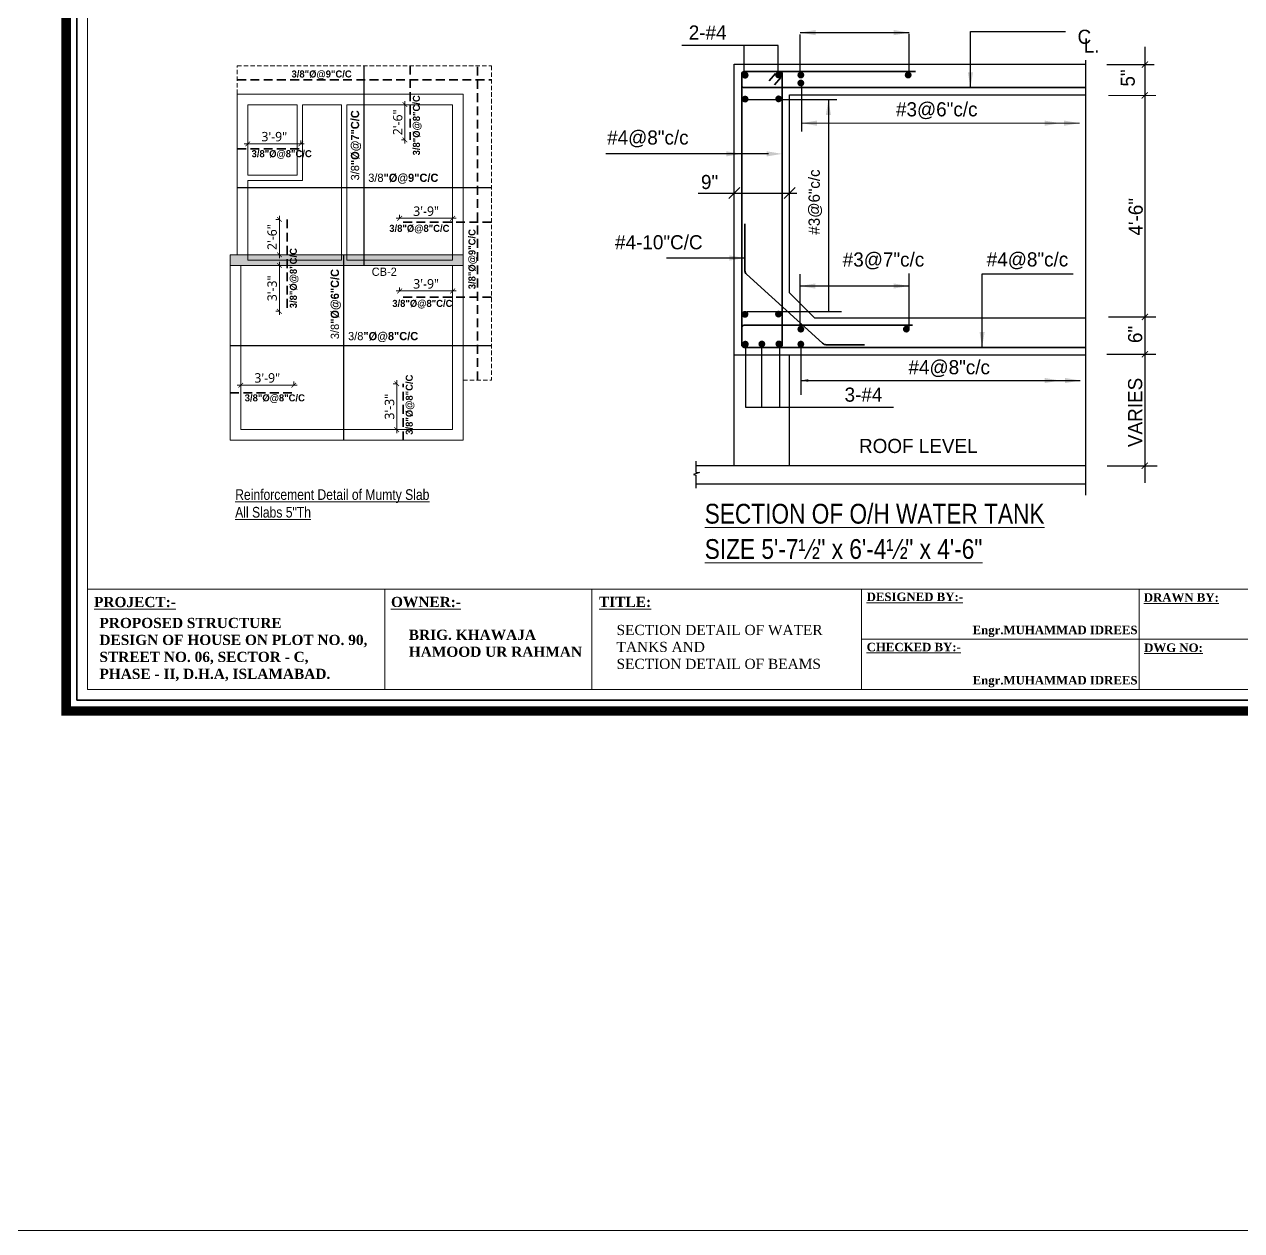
# Model space of a CAD drawing. Header units: inches. Extents: x 77090 to 90659, y -228139 to -226123.
# Drawn here: x 88720 to 89754, y -228139 to -227114 of the extents above; entities that cross this region are included whole.
import ezdxf
from ezdxf.enums import TextEntityAlignment as Align

# ---------------------------------------------------------------- set-up
doc = ezdxf.new("R2010")
doc.units = ezdxf.units.IN
doc.header["$LTSCALE"] = 15
doc.header["$MEASUREMENT"] = 0
doc.header["$PDMODE"] = 66
for name, pattern in [('ACAD_ISO02W100', [15, 12, -3]), ('CENTER', [2, 1.25, -0.25, 0.25, -0.25]), ('DASHED2', [0.375, 0.25, -0.125]), ('HIDDEN', [0.375, 0.25, -0.125])]:
    doc.linetypes.add(name, pattern=pattern)
doc.layers.get('0').update_dxf_attribs({"lineweight": 25})
doc.layers.get('Defpoints').update_dxf_attribs({"lineweight": 25})
for name, color, linetype, lineweight in [('2', 2, 'Continuous', 25), ('DI', 2, 'Continuous', 25), ('doted1', 30, 'ACAD_ISO02W100', 13), ('GRTD', 1, 'CENTER', 25), ('HACH', 8, 'Continuous', 13), ('HB', 3, 'HIDDEN', 25), ('level', 7, 'Continuous', 13), ('PB', 3, 'Continuous', 25), ('S', 6, 'Continuous', 30), ('S3', 3, 'Continuous', 25), ('STEEL', 211, 'Continuous', 35), ('TEXTS', 41, 'Continuous', 13), ('wall', 240, 'Continuous', 13)]:
    doc.layers.add(name, color=color, linetype=linetype, lineweight=lineweight)
doc.styles.add('ADE', font='', dxfattribs={"height": 6})
doc.styles.get("Standard").update_dxf_attribs({"font": 'trebuc.ttf'})
doc.styles.add('style10', font='stylu.ttf', dxfattribs={"height": 12})
doc.styles.get('ADE').set_extended_font_data('Arial Rounded MT Bold')
doc.dimstyles.new('TARIQ', dxfattribs={"dimtxt": 6, "dimasz": 6, "dimexe": 6, "dimexo": 6, "dimgap": 2, "dimtad": 1, "dimdec": 1, "dimzin": 3, "dimdsep": 46, "dimlunit": 4, "dimtxsty": 'Standard', "dimblk": 'ARCHTICK', "dimcen": 0.09375, "dimdle": 6, "dimclrd": 256, "dimclre": 256, "dimclrt": 3, "dimadec": 1, "dimazin": 0, "dimtfac": 1, "dimtdec": 1, "dimtofl": 0, "dimtmove": 1, "dimatfit": 3, "dimldrblk": 'ARCHTICK', "dimfxl": 0, "dimfrac": 1, "dimtolj": 1, "dimtzin": 0, "dimlwd": -1, "dimlwe": -1, "dimarcsym": 0})

# ---------------------------------------------------------------- blocks, each defined once
blk = doc.blocks.new('ARO')
at = {"color": 2, "linetype": 'ByBlock'}
blk.add_solid([(-0.6, 0.1), (-0.6, -0.1), (0, 0)], dxfattribs=at)
blk = doc.blocks.new('AR')
at = {"layer": 'DI', "xscale": 0.1575, "yscale": 0.1575, "zscale": 0.1575}
blk.add_blockref('ARO', (0, 0), dxfattribs=at)
blk = doc.blocks.new('TIK')
at = {"color": 2, "linetype": 'ByBlock', "const_width": 0.075}
blk.add_lwpolyline([(0.25, 0.25), (-0.25, -0.25)], dxfattribs=at)
blk = doc.blocks.new('_ArchTick')
at = {"color": 0, "linetype": 'ByBlock', "lineweight": 5, "const_width": 0.15}
blk.add_lwpolyline([(-0.5, -0.5), (0.5, 0.5)], dxfattribs=at)
blk = doc.blocks.new('*D388')
at = {"layer": 'Defpoints', "color": 0, "ltscale": 10}
for p in [(88948.7, -227420.5), (88903.7, -227427), (88948.7, -227427)]:
    blk.add_point(p, dxfattribs=at)
at = {"layer": 'HACH', "ltscale": 10}
for p, q in [((88900.7, -227420.5), (88951.7, -227420.5)), ((88903.7, -227420.7), (88903.7, -227417.5)), ((88948.7, -227420.7), (88948.7, -227417.5))]:
    blk.add_line(p, q, dxfattribs=at)
at = {"layer": 'HACH', "ltscale": 10, "xscale": 4, "yscale": 4, "zscale": 4, "rotation": 180}
blk.add_blockref('_ArchTick', (88903.7, -227420.5), dxfattribs=at)
at = {"layer": 'HACH', "ltscale": 10, "xscale": 4, "yscale": 4, "zscale": 4}
blk.add_blockref('_ArchTick', (88948.7, -227420.5), dxfattribs=at)
at = {"layer": 'HACH', "color": 3, "ltscale": 10, "insert": (88926.2, -227414.4), "char_height": 8, "attachment_point": 5}
blk.add_mtext('\\A1;3\'-9"', dxfattribs=at)
blk = doc.blocks.new('*D389')
at = {"layer": 'Defpoints', "color": 0, "ltscale": 10}
for p in [(89036.2, -227419.3), (89041.6, -227419.3), (89041.6, -227458.3)]:
    blk.add_point(p, dxfattribs=at)
at = {"layer": 'HACH', "ltscale": 10}
for p, q in [((89036.4, -227419.3), (89033.2, -227419.3)), ((89036.2, -227461.3), (89036.2, -227416.3)), ((89036.4, -227458.3), (89033.2, -227458.3))]:
    blk.add_line(p, q, dxfattribs=at)
at = {"layer": 'HACH', "ltscale": 10, "xscale": 4, "yscale": 4, "zscale": 4}
for p, rotation in [((89036.2, -227419.3), 90), ((89036.2, -227458.3), 270)]:
    blk.add_blockref('_ArchTick', p, dxfattribs=dict(at, rotation=rotation))
at = {"layer": 'HACH', "color": 3, "ltscale": 10, "insert": (89030.1, -227438.8), "char_height": 8, "attachment_point": 5, "rotation": 90}
blk.add_mtext('\\A1;3\'-3"', dxfattribs=at)
blk = doc.blocks.new('*D390')
at = {"layer": 'Defpoints', "color": 0, "ltscale": 10}
for p in [(89038.7, -227345.7), (89083.7, -227340.5), (89083.7, -227345.7)]:
    blk.add_point(p, dxfattribs=at)
at = {"layer": 'HACH', "ltscale": 10}
for p, q in [((89038.7, -227340.7), (89038.7, -227337.5)), ((89083.7, -227340.7), (89083.7, -227337.5)), ((89035.7, -227340.5), (89086.7, -227340.5))]:
    blk.add_line(p, q, dxfattribs=at)
at = {"layer": 'HACH', "ltscale": 10, "xscale": 4, "yscale": 4, "zscale": 4, "rotation": 180}
blk.add_blockref('_ArchTick', (89038.7, -227340.5), dxfattribs=at)
at = {"layer": 'HACH', "ltscale": 10, "xscale": 4, "yscale": 4, "zscale": 4}
blk.add_blockref('_ArchTick', (89083.7, -227340.5), dxfattribs=at)
at = {"layer": 'HACH', "color": 3, "ltscale": 10, "insert": (89061.2, -227334.5), "char_height": 8, "attachment_point": 5}
blk.add_mtext('\\A1;3\'-9"', dxfattribs=at)
blk = doc.blocks.new('*D391')
at = {"layer": 'Defpoints', "color": 0, "ltscale": 10}
for p in [(89038.7, -227282), (89083.7, -227278.8), (89083.7, -227282)]:
    blk.add_point(p, dxfattribs=at)
at = {"layer": 'HACH', "ltscale": 10}
for p, q in [((89038.7, -227279), (89038.7, -227275.8)), ((89083.7, -227279), (89083.7, -227275.8)), ((89035.7, -227278.8), (89086.7, -227278.8))]:
    blk.add_line(p, q, dxfattribs=at)
at = {"layer": 'HACH', "ltscale": 10, "xscale": 4, "yscale": 4, "zscale": 4, "rotation": 180}
blk.add_blockref('_ArchTick', (89038.7, -227278.8), dxfattribs=at)
at = {"layer": 'HACH', "ltscale": 10, "xscale": 4, "yscale": 4, "zscale": 4}
blk.add_blockref('_ArchTick', (89083.7, -227278.8), dxfattribs=at)
at = {"layer": 'HACH', "color": 3, "ltscale": 10, "insert": (89061.2, -227272.8), "char_height": 8, "attachment_point": 5}
blk.add_mtext('\\A1;3\'-9"', dxfattribs=at)
blk = doc.blocks.new('*D392')
at = {"layer": 'Defpoints', "color": 0, "ltscale": 10}
for p in [(89043.2, -227182.3), (89047.8, -227182.3), (89047.8, -227212.3)]:
    blk.add_point(p, dxfattribs=at)
at = {"layer": 'HACH', "ltscale": 10}
for p, q in [((89043.4, -227182.3), (89040.2, -227182.3)), ((89043.2, -227215.3), (89043.2, -227179.3)), ((89043.4, -227212.3), (89040.2, -227212.3))]:
    blk.add_line(p, q, dxfattribs=at)
at = {"layer": 'HACH', "ltscale": 10, "xscale": 4, "yscale": 4, "zscale": 4}
for p, rotation in [((89043.2, -227182.3), 90), ((89043.2, -227212.3), 270)]:
    blk.add_blockref('_ArchTick', p, dxfattribs=dict(at, rotation=rotation))
at = {"layer": 'HACH', "color": 3, "ltscale": 10, "insert": (89037.1, -227197.3), "char_height": 8, "attachment_point": 5, "rotation": 90}
blk.add_mtext('\\A1;2\'-6"', dxfattribs=at)
blk = doc.blocks.new('*D393')
at = {"layer": 'Defpoints', "color": 0, "ltscale": 10}
for p in [(88954.7, -227215.6), (88909.7, -227219.7), (88954.7, -227219.7)]:
    blk.add_point(p, dxfattribs=at)
at = {"layer": 'HACH', "ltscale": 10}
for p, q in [((88906.7, -227215.6), (88957.7, -227215.6)), ((88909.7, -227215.8), (88909.7, -227212.6)), ((88954.7, -227215.8), (88954.7, -227212.6))]:
    blk.add_line(p, q, dxfattribs=at)
at = {"layer": 'HACH', "ltscale": 10, "xscale": 4, "yscale": 4, "zscale": 4, "rotation": 180}
blk.add_blockref('_ArchTick', (88909.7, -227215.6), dxfattribs=at)
at = {"layer": 'HACH', "ltscale": 10, "xscale": 4, "yscale": 4, "zscale": 4}
blk.add_blockref('_ArchTick', (88954.7, -227215.6), dxfattribs=at)
at = {"layer": 'HACH', "color": 3, "ltscale": 10, "insert": (88932.2, -227209.5), "char_height": 8, "attachment_point": 5}
blk.add_mtext('\\A1;3\'-9"', dxfattribs=at)
blk = doc.blocks.new('*D394')
at = {"layer": 'Defpoints', "color": 0, "ltscale": 10}
for p in [(88936.5, -227279.8), (88943, -227279.8), (88943, -227309.8)]:
    blk.add_point(p, dxfattribs=at)
at = {"layer": 'HACH', "ltscale": 10}
for p, q in [((88936.5, -227312.8), (88936.5, -227276.8)), ((88936.6, -227279.8), (88933.5, -227279.8)), ((88936.6, -227309.8), (88933.5, -227309.8))]:
    blk.add_line(p, q, dxfattribs=at)
at = {"layer": 'HACH', "ltscale": 10, "xscale": 4, "yscale": 4, "zscale": 4}
for p, rotation in [((88936.5, -227279.8), 90), ((88936.5, -227309.8), 270)]:
    blk.add_blockref('_ArchTick', p, dxfattribs=dict(at, rotation=rotation))
at = {"layer": 'HACH', "color": 3, "ltscale": 10, "insert": (88930.4, -227294.8), "char_height": 8, "attachment_point": 5, "rotation": 90}
blk.add_mtext('\\A1;2\'-6"', dxfattribs=at)
blk = doc.blocks.new('*D395')
at = {"layer": 'Defpoints', "color": 0, "ltscale": 10}
for p in [(88936.5, -227318.8), (88943, -227318.8), (88943, -227357.8)]:
    blk.add_point(p, dxfattribs=at)
at = {"layer": 'HACH', "ltscale": 10}
for p, q in [((88936.6, -227318.8), (88933.5, -227318.8)), ((88936.5, -227360.8), (88936.5, -227315.8)), ((88936.6, -227357.8), (88933.5, -227357.8))]:
    blk.add_line(p, q, dxfattribs=at)
at = {"layer": 'HACH', "ltscale": 10, "xscale": 4, "yscale": 4, "zscale": 4}
for p, rotation in [((88936.5, -227318.8), 90), ((88936.5, -227357.8), 270)]:
    blk.add_blockref('_ArchTick', p, dxfattribs=dict(at, rotation=rotation))
at = {"layer": 'HACH', "color": 3, "ltscale": 10, "insert": (88930.4, -227338.3), "char_height": 8, "attachment_point": 5, "rotation": 90}
blk.add_mtext('\\A1;3\'-3"', dxfattribs=at)

msp = doc.modelspace()

# ---------------------------------------------------------------- hatches: boundary and pattern name
at = {"layer": 'HACH', "ltscale": 10}
h = msp.add_hatch(dxfattribs=at)
h.set_pattern_fill('AR-CONC', color=256, style=0)
h.set_pattern_definition([(50, (0, -21.313), (7.17260183, -0.62752135), [0.75, -8.25]), (355, (0, -21.313), (-1.38751334, 7.52192134), [0.6, -6.6]), (100.4514, (0.598, -21.365), (5.78509382, 6.89439542), [0.6374019, -7.01142112]), (46.1842, (0, -19.313), (10.6724105, -1.65519014), [1.125, -12.375]), (96.6356, (0.889, -19.451), (9.34662706, 9.7411787), [0.9561029, -10.51713]), (351.1842, (0, -19.313), (9.34661945, 9.741186), [0.9, -9.9]), (21, (1, -19.813), (5.96907052, -4.0261889), [0.75, -8.25]), (326, (1, -19.813), (2.43315332, 7.25150045), [0.6, -6.6]), (71.4514, (1.4974, -20.148), (8.40222629, 3.22530497), [0.6374019, -7.01142112]), (37.5, (0, -21.3128), (0.121598553, 3.328938538), [0, -6.52, 0, -6.7, 0, -6.625]), (7.5, (0, -21.3128), (2.630695374, 3.94411712), [0, -3.82, 0, -6.37, 0, -2.525]), (327.5, (-2.23, -21.3128), (5.338224362, -0.225548717), [0, -2.5, 0, -7.8, 0, -10.35]), (317.5, (-3.23, -21.313), (5.83186169, 1.00104982), [0, -3.25, 0, -5.18, 0, -7.35])])
h.paths.add_polyline_path([(89092.72, -227309.8), (89083.72, -227309.8), (89083.72, -227314.3), (88993.72, -227314.3), (88993.72, -227309.8), (88989.22, -227309.8), (88989.22, -227314.3), (88909.72, -227314.3), (88909.72, -227309.8), (88894.72, -227309.8), (88894.72, -227318.8), (89092.72, -227318.8)])
h.paths.add_polyline_path([(89083.72, -227309.8), (88993.72, -227309.8), (88993.72, -227314.3), (89083.72, -227314.3)], flags=17)
h.paths.add_polyline_path([(88989.22, -227309.8), (88909.72, -227309.8), (88909.72, -227314.3), (88989.22, -227314.3)], flags=17)
at = {"layer": 'STEEL'}
for points in [[(89335.14, -227157.28, 1.0000059), (89329.34, -227157.28, 1.0000059)], [(89363.59, -227157.08, 1.0000059), (89357.8, -227157.08, 1.0000059)], [(89382.46, -227157.16, 1.0000059), (89376.66, -227157.16, 1.0000059)], [(89382.46, -227163.92, 1.0000059), (89376.66, -227163.92, 1.0000059)], [(89473.65, -227157.16, 1.0000059), (89467.85, -227157.16, 1.0000059)], [(89363.59, -227177.37, 1.0000059), (89357.8, -227177.37, 1.0000059)], [(89335.14, -227177.57, 1.0000059), (89329.34, -227177.57, 1.0000059)], [(89335.01, -227360.36, 1.0000059), (89329.21, -227360.36, 1.0000059)], [(89363.47, -227360.16, 1.0000059), (89357.67, -227360.16, 1.0000059)], [(89382.46, -227372.94, 1.0000059), (89376.66, -227372.94, 1.0000059)], [(89472.11, -227372.94, 1.0000059), (89466.31, -227372.94, 1.0000059)], [(89335.34, -227385.69, 1.0000059), (89329.54, -227385.69, 1.0000059)], [(89349.34, -227385.53, 1.0000059), (89343.54, -227385.53, 1.0000059)], [(89363.8, -227385.49, 1.0000059), (89358, -227385.49, 1.0000059)], [(89382.46, -227385.69, 1.0000059), (89376.66, -227385.69, 1.0000059)]]:
    msp.add_hatch(color=256, dxfattribs=at).paths.add_polyline_path(points)

# ---------------------------------------------------------------- linework, layer by layer
at = {"lineweight": 5}
for p, q in [((89431.15, -227593.69), (89431.15, -227679.05)), ((89666.96, -227593.69), (89666.96, -227679.05)), ((89431.15, -227636.37), (89855.47, -227636.37))]:
    msp.add_line(p, q, dxfattribs=at)
at = {"layer": '2'}
for p, q in [((89378.85, -227121.09), (89471.57, -227121.09)), ((89378.85, -227154.22), (89378.85, -227122.74)), ((89471.57, -227154.22), (89471.57, -227122.03)), ((89523.64, -227167.8), (89523.64, -227120.19)), ((89523.64, -227120.19), (89604.31, -227120.19)), ((89360.21, -227131.91), (89278.53, -227131.91)), ((89331.39, -227154.22), (89331.39, -227131.91)), ((89360.21, -227157.79), (89360.21, -227131.91)), ((89671.83, -227133.15), (89671.83, -227503.52)), ((89639.67, -227148.29), (89679.71, -227148.29)), ((89380, -227163.44), (89380, -227205.1)), ((89329.29, -227178.02), (89410.03, -227178.02)), ((89402.96, -227178.02), (89402.96, -227358.07)), ((89351.99, -227224.07), (89213.99, -227224.07)), ((89331.93, -227312.54), (89265.49, -227312.54)), ((89378.85, -227370.97), (89378.85, -227326.33)), ((89471.57, -227372.4), (89471.57, -227325.61)), ((89533.55, -227388.41), (89533.55, -227326.08)), ((89533.55, -227326.08), (89610.79, -227326.08)), ((89378.85, -227336.3), (89471.57, -227336.3)), ((89333.89, -227358.07), (89414.05, -227358.07)), ((89641.05, -227362.56), (89681.08, -227362.56)), ((89332.51, -227385.7), (89332.51, -227439.15)), ((89346.01, -227384.74), (89346.01, -227439.15)), ((89361.44, -227385.22), (89361.44, -227439.15)), ((89379.42, -227387.39), (89379.42, -227428.72)), ((89639.67, -227394.21), (89681.08, -227394.21)), ((89380.27, -227416.57), (89616.85, -227416.57)), ((89332.51, -227439.15), (89458.34, -227439.15)), ((89293.33, -227494.66), (89288.35, -227496.52)), ((89290.41, -227485.13), (89290.41, -227494.53)), ((89290.41, -227494.53), (89293.33, -227494.66)), ((89639.77, -227488.95), (89682.22, -227488.95)), ((89288.35, -227496.52), (89290.36, -227496.87)), ((89290.36, -227496.87), (89290.36, -227508.01))]:
    msp.add_line(p, q, dxfattribs=at)
at = {"layer": '2', "color": 4}
for p, q in [((89327.67, -227252.68), (89318.38, -227261.97)), ((89374.7, -227252.68), (89365.41, -227261.97))]:
    msp.add_line(p, q, dxfattribs=at)
at = {"layer": '2', "color": 2}
msp.add_line((89292.43, -227257.33), (89376.24, -227257.33), dxfattribs=at)
at = {"layer": 'doted1', "linetype": 'ByBlock', "ltscale": 0.3, "const_width": 8.01}
msp.add_lwpolyline([(88755.42, -227697.26), (88755.42, -226547.79), (90381.6, -226547.79), (90381.6, -227697.26)], close=True, dxfattribs=at)
at = {"layer": 'GRTD', "ltscale": 1000}
msp.add_line((89621.64, -227513.88), (89621.64, -227144.45), dxfattribs=at)
at = {"layer": 'HACH', "ltscale": 10}
msp.add_lwpolyline([(77090.12, -226123.43), (90659.33, -226123.43), (90659.33, -228138.59), (77090.12, -228138.59)], close=True, dxfattribs=at)
at = {"layer": 'HB', "color": 4, "linetype": 'Continuous'}
msp.add_line((89331.39, -227388.41), (89361.69, -227388.41), dxfattribs=at)
at = {"layer": 'level', "linetype": 'DASHED2'}
for p, q in [((88900.72, -227149.3), (89116.72, -227149.3)), ((88900.72, -227173.3), (88900.72, -227149.3)), ((89116.72, -227149.3), (89116.72, -227416.3)), ((89092.72, -227416.3), (89116.72, -227416.3))]:
    msp.add_line(p, q, dxfattribs=at)
at = {"layer": 'level'}
for p, q in [((88773.63, -227593.69), (90363.39, -227593.69)), ((89026.14, -227593.69), (89026.14, -227679.05)), ((89201.87, -227593.69), (89201.87, -227679.05))]:
    msp.add_line(p, q, dxfattribs=at)
at = {"layer": 'level', "linetype": 'ByBlock', "lineweight": 35, "ltscale": 0.1}
msp.add_lwpolyline([(88764.53, -227688.15), (88764.53, -226556.9), (90372.49, -226556.9), (90372.49, -227688.15)], close=True, dxfattribs=at)
at = {"layer": 'level', "ltscale": 0.25}
msp.add_lwpolyline([(88773.63, -227679.05), (88773.63, -226566), (90363.39, -226566), (90363.39, -227679.05)], close=True, dxfattribs=at)
at = {"layer": 'PB'}
for p, q in [((89323.02, -227488.74), (89323.02, -227147.95)), ((89323.02, -227147.95), (89621.63, -227147.95)), ((89370.05, -227342.15), (89370.05, -227174.08)), ((89370.05, -227174.08), (89621.63, -227174.08)), ((89391.23, -227363.33), (89621.63, -227363.33)), ((89323.02, -227394.68), (89621.63, -227394.68)), ((89370.05, -227488.74), (89370.05, -227394.68)), ((89290.41, -227488.74), (89323.02, -227488.74)), ((89323.02, -227488.74), (89621.63, -227488.74)), ((89290.36, -227504.41), (89621.63, -227504.41))]:
    msp.add_line(p, q, dxfattribs=at)
at = {"layer": 'S'}
for p, q in [((89008.22, -227149.3), (89008.22, -227318.8)), ((88900.72, -227252.55), (89116.72, -227252.55)), ((88991.09, -227309.8), (88991.09, -227467.3)), ((89116.72, -227387.01), (88894.72, -227387.01))]:
    msp.add_line(p, q, dxfattribs=at)
at = {"layer": 'S3'}
msp.add_line((89370.05, -227342.15), (89391.23, -227363.33), dxfattribs=at)
at = {"layer": 'STEEL', "color": 2, "linetype": 'DASHED2', "ltscale": 2}
for p, q in [((89047.79, -227149.3), (89047.79, -227212.3)), ((89104.72, -227416.3), (89104.72, -227149.3)), ((88900.72, -227161.3), (89116.72, -227161.3)), ((88900.72, -227219.7), (88954.72, -227219.7)), ((88943.01, -227279.8), (88943.01, -227357.8)), ((89116.72, -227282.02), (89038.72, -227282.02)), ((89116.72, -227345.71), (89038.72, -227345.71)), ((89041.6, -227467.3), (89041.6, -227419.3)), ((88894.72, -227426.98), (88948.72, -227426.98))]:
    msp.add_line(p, q, dxfattribs=at)
at = {"layer": 'STEEL'}
for p, q in [((89329.29, -227386.32), (89329.29, -227156.31)), ((89331.39, -227154.22), (89476.97, -227154.22)), ((89331.39, -227154.22), (89361.69, -227154.22)), ((89358.06, -227155.83), (89352.74, -227162.14)), ((89362.5, -227159.16), (89357.18, -227165.46)), ((89363.78, -227386.32), (89363.78, -227156.31)), ((89331.47, -227167.8), (89621.63, -227167.8)), ((89332.06, -227283.47), (89332.06, -227323.34)), ((89333.29, -227326.29), (89398.08, -227384.96)), ((89331.47, -227369.6), (89474.38, -227369.6)), ((89332.51, -227388.41), (89621.63, -227388.41)), ((89433.52, -227386.18), (89401.04, -227386.18))]:
    msp.add_line(p, q, dxfattribs=at)
for centre, radius, start, end in [((89331.39, -227156.31), 2.09, 90, 180), ((89361.69, -227156.31), 2.09, 0, 90), ((89361.69, -227156.31), 2.09, 0, 90), ((89331.47, -227165.71), 2.09, 180, 270), ((89336.24, -227323.34), 4.18, 180, 225), ((89331.47, -227371.69), 2.09, 90, 180), ((89331.39, -227386.32), 2.09, 180, 270), ((89361.69, -227386.32), 2.09, 270, 0), ((89401.04, -227382), 4.18, 225, 270)]:
    msp.add_arc(centre, radius, start, end, dxfattribs=at)
at = {"layer": 'TEXTS'}
for p, q in [((89641.05, -227174.44), (89681.08, -227174.44)), ((89380, -227197.99), (89616.43, -227197.99))]:
    msp.add_line(p, q, dxfattribs=at)
at = {"layer": 'wall'}
for p, q in [((88900.72, -227309.8), (88900.72, -227173.3)), ((89092.72, -227173.3), (88900.72, -227173.3)), ((89092.72, -227173.3), (89092.72, -227467.3)), ((88909.72, -227242.3), (88909.72, -227182.3)), ((88951.72, -227182.3), (88909.72, -227182.3)), ((88951.72, -227242.3), (88951.72, -227182.3)), ((88956.22, -227246.8), (88956.22, -227182.3)), ((88989.22, -227182.3), (88956.22, -227182.3)), ((88989.22, -227182.3), (88989.22, -227246.8)), ((88993.72, -227182.3), (88993.72, -227314.3)), ((89083.72, -227182.3), (88993.72, -227182.3)), ((89083.72, -227182.3), (89083.72, -227314.3)), ((88951.72, -227242.3), (88909.72, -227242.3)), ((88909.72, -227314.3), (88909.72, -227246.8)), ((88956.22, -227246.8), (88909.72, -227246.8)), ((88989.22, -227246.8), (88989.22, -227314.3)), ((88894.72, -227467.3), (88894.72, -227309.8)), ((88894.72, -227309.8), (89092.72, -227309.8)), ((88894.72, -227309.8), (88900.72, -227309.8)), ((88894.72, -227318.8), (89092.72, -227318.8)), ((88903.72, -227458.3), (88903.72, -227318.8)), ((88909.72, -227314.3), (88989.22, -227314.3)), ((88993.72, -227314.3), (89083.72, -227314.3)), ((89083.72, -227318.8), (89083.72, -227458.3)), ((88903.72, -227458.3), (89083.72, -227458.3)), ((88894.72, -227467.3), (89092.72, -227467.3))]:
    msp.add_line(p, q, dxfattribs=at)

# ---------------------------------------------------------------- block references
at = {"layer": '2'}
for name, p, xscale, yscale, zscale in [('TIK', (89671.83, -227148.29), 10.45094399998197, 10.45094400000744, 10.450944), ('TIK', (89671.83, -227174.44), 10.45094399998197, 10.45094400000744, 10.450944), ('AR', (89363.78, -227224.07), 139.3459199999997, 139.345920000007, 139.3459199999997), ('TIK', (89671.83, -227362.56), 10.45094399998197, 10.45094400000744, 10.450944), ('TIK', (89671.83, -227394.21), 10.45094399998197, 10.45094400000744, 10.450944), ('TIK', (89671.83, -227488.95), 10.45094399998197, 10.45094400000744, 10.450944)]:
    msp.add_blockref(name, p, dxfattribs=dict(at, xscale=xscale, yscale=yscale, zscale=zscale))
at = {"layer": 'DI', "color": 3, "linetype": 'ByBlock'}
for p, xscale, yscale, zscale in [((89378.85, -227121.09), -139.3459199999997, 139.345920000007, 139.3459199999998), ((89471.62, -227121.1), 139.3459199999997, 139.345920000007, 139.3459199999997), ((89380, -227197.99), -139.3459199999997, 139.345920000007, 139.3459199999998), ((89329.29, -227224.07), 139.3459199999997, 139.345920000007, 139.3459199999997), ((89331.93, -227312.54), 139.3459199999997, 139.345920000007, 139.3459199999997), ((89378.69, -227336.31), -139.3459199999997, 139.345920000007, 139.3459199999998), ((89471.57, -227336.3), 139.3459199999997, 139.345920000007, 139.3459199999997), ((89379.25, -227416.59), -69.67296000000715, 69.67295999999986, 69.67295999999996), ((89599.85, -227416.57), 139.3459199999997, 139.345920000007, 139.3459199999997), ((89617.14, -227416.57), 139.3459199999997, 139.345920000007, 139.3459199999997)]:
    msp.add_blockref('AR', p, dxfattribs=dict(at, xscale=xscale, yscale=yscale, zscale=zscale))
for p, xscale, yscale, zscale, rotation in [((89523.66, -227167.88), 139.345920000007, 139.345920000007, 139.3459199999998, 270), ((89402.96, -227178.02), 139.345920000007, 139.345920000007, 139.3459199999998, 90), ((89403.43, -227358.2), -17.4182400000027, 17.4182400000027, 17.41823999999999, 90), ((89533.55, -227388.41), 139.345920000007, 139.345920000007, 139.3459199999998, 270)]:
    msp.add_blockref('AR', p, dxfattribs=dict(at, xscale=xscale, yscale=yscale, zscale=zscale, rotation=rotation))
at = {"layer": 'TEXTS', "xscale": 139.3459199999997, "yscale": 139.345920000007, "zscale": 139.3459199999997}
for p in [(89599.79, -227198.04), (89616.43, -227197.99)]:
    msp.add_blockref('AR', p, dxfattribs=at)

# ---------------------------------------------------------------- texts
at = {"layer": 'TEXTS', "style": 'style10'}
for s, p in [('2-#4', (89300.4, -227121.03)), ('C', (89620.43, -227124.64)), ('L.', (89626.58, -227132.02)), ('#3@6"c/c', (89495.02, -227186.23)), ('#4@8"c/c', (89249.6, -227210.17)), ('#3@7"c/c', (89449.79, -227313.8)), ('#4@8"c/c', (89572.12, -227313.7)), ('#4@8"c/c', (89505.62, -227405.27)), ('3-#4', (89432.78, -227428.55)), ('ROOF LEVEL', (89479.36, -227472.14))]:
    msp.add_text(s, height=12, dxfattribs=at).set_placement(p, align=Align.MIDDLE_CENTER)
for s, height, p in [('5"', 12, (89657.27, -227159.64)), ('#3@6"c/c', 9.6, (89390.88, -227264.96)), ('4\'-6"', 12, (89664.01, -227277.52)), ('6"', 12, (89663.55, -227377.45)), ('VARIES', 12, (89663.55, -227443.68))]:
    msp.add_text(s, height=height, rotation=90, dxfattribs=at).set_placement(p, align=Align.MIDDLE_CENTER)
for s, p in [('9"', (89294.7, -227253.98)), ('#4-10"C/C', (89221.74, -227305.14))]:
    msp.add_text(s, height=12, dxfattribs=at).set_placement(p)
at = {"layer": 'TEXTS', "linetype": 'ByBlock', "style": 'ADE'}
for s, insert, char_height, width, attachment_point in [('{\\fStylus BT|b1|i0|c0|p34;3/8"%%C@9"C/C }', (88997.97, -227160.62), 6, 128.2548, 9), ('{\\fStylus BT|b1|i0|c0|p34;3/8"%%C@8"C/C }', (88964.04, -227228.31), 6, 128.2548, 9), ('{\\fStylus BT|b0|i0|c0|p34;3/8\\fStylus BT|b1|i0|c0|p34;"%%C@9"C/C\\fStylus BT|b0|i0|c0|p34; }', (89012.02, -227240.87), 7, 128.2548, 1), ('{\\fStylus BT|b1|i0|c0|p34;3/8"%%C@8"C/C }', (89081.02, -227291.71), 6, 128.2548, 9), ('{\\fStylus BT|b0|i0|c0|p34;CB-2 }', (89014.98, -227320.69), 7, 128.2548, 1), ('{\\fStylus BT|b1|i0|c0|p34;3/8"%%C@8"C/C }', (89083.57, -227355.46), 6, 128.2548, 9), ('{\\fStylus BT|b0|i0|c0|p34;3/8\\fStylus BT|b1|i0|c0|p34;"%%C@8"C/C\\fStylus BT|b0|i0|c0|p34; }', (88994.89, -227375.34), 7, 128.2548, 1), ('{\\fStylus BT|b1|i0|c0|p34;3/8"%%C@8"C/C }', (88958.21, -227435.68), 6, 128.2548, 9), ('{\\fTechnic|b0|i0|c2|p2;\\LReinforcement Detail of Mumty Slab\\PAll Slabs 5"Th}', (88898.99, -227508.95), 9, 927.6, 1), ('{\\fTechnic|b0|i0|c2|p2;\\LSECTION OF O/H WATER TANK\\l}', (89297.9, -227521.3), 16.8, 1113.12, 1), ('{\\fTechnic|b0|i0|c2|p2;\\LSIZE 5\'-7½" x 6\'-4½" x 4\'-6"}', (89297.9, -227551.27), 16.8, 1113.12, 1)]:
    msp.add_mtext(s, dxfattribs=dict(at, insert=insert, char_height=char_height, width=width, attachment_point=attachment_point))
at = {"layer": 'TEXTS', "linetype": 'ByBlock', "width": 128.2548, "attachment_point": 9, "rotation": 90, "style": 'ADE'}
for s, insert, char_height in [('{\\fStylus BT|b1|i0|c0|p34;3/8"%%C@8"C/C }', (89057.32, -227174.27), 6), ('{\\fStylus BT|b0|i0|c0|p34;3/8\\fStylus BT|b1|i0|c0|p34;"%%C@7"C/C\\fStylus BT|b0|i0|c0|p34; }', (89005.91, -227187.02), 7), ('{\\fStylus BT|b1|i0|c0|p34;3/8"%%C@9"C/C }', (89104.54, -227287.97), 6), ('{\\fStylus BT|b1|i0|c0|p34;3/8"%%C@8"C/C }', (88952.78, -227304.1), 6), ('{\\fStylus BT|b0|i0|c0|p34;3/8\\fStylus BT|b1|i0|c0|p34;"%%C@6"C/C\\fStylus BT|b0|i0|c0|p34; }', (88988.78, -227321.83), 7), ('{\\fStylus BT|b1|i0|c0|p34;3/8"%%C@8"C/C }', (89051.24, -227411.54), 6)]:
    msp.add_mtext(s, dxfattribs=dict(at, insert=insert, char_height=char_height))
at = {"layer": 'TEXTS', "attachment_point": 1}
for s, insert, char_height, width in [('{\\fTimes New Roman|b1|i0|c0|p18;\\LDESIGNED BY:-}', (89435.46, -227596.66), 7.1992, 108.9074), ('{\\fTimes New Roman|b1|i0|c0|p18;\\LDRAWN BY:}', (89670.94, -227597.23), 7.2, 92.5713), ('{\\fTimes New Roman|b1|i0|c0|p18;\\LPROJECT:-}', (88779.06, -227600.36), 8.64, 75.3021), ('{\\fTimes New Roman|b1|i0|c0|p18;\\LOWNER:-}', (89031.36, -227600.29), 8.64, 75.3021), ('{\\fTimes New Roman|b1|i0|c0|p18;\\LTITLE:}', (89208.09, -227600.28), 8.64, 70.5958), ('{\\fTimes New Roman|b1|i0|c0|p18;PROPOSED STRUCTURE \\PDESIGN OF HOUSE ON PLOT NO. 90, \\PSTREET NO. 06, SECTOR - C, \\PPHASE - II, D.H.A, ISLAMABAD.}', (88783.64, -227618.16), 8.64, 261.384), ('{\\fTimes New Roman|b1|i0|c0|p18;BRIG. KHAWAJA \\PHAMOOD UR RAHMAN}', (89046.48, -227628.2), 8.64, 157.1237), ('{\\fTimes New Roman|b0|i0|c0|p18;SECTION DETAIL OF WATER\\PTANKS AND \\PSECTION DETAIL OF BEAMS}', (89222.98, -227624.11), 8.64, 273.7046), ('\\pt261.36;{\\fTimes New Roman|b1|i0|c0|p18;Engr.MUHAMMAD IDREES}', (89525.47, -227624.83), 7.2, 164.612), ('{\\fTimes New Roman|b1|i0|c0|p18;\\LCHECKED BY:-}', (89435.46, -227639.34), 7.1992, 108.9074), ('{\\fTimes New Roman|b1|i0|c0|p18;\\LDWG NO:}', (89671.24, -227639.91), 7.2, 92.5713), ('\\pt261.36;{\\fTimes New Roman|b1|i0|c0|p18;Engr.MUHAMMAD IDREES}', (89525.47, -227667.51), 7.2, 164.612)]:
    msp.add_mtext(s, dxfattribs=dict(at, insert=insert, char_height=char_height, width=width))

# ---------------------------------------------------------------- dimensions: what is measured, and where the dimension line sits
at = {"layer": 'HACH', "ltscale": 10}
for base, p1, p2, picture, middle in [((89043.18, -227182.3), (89047.79, -227212.3), (89047.79, -227182.3), '*D392', (89037.1, -227197.3)), ((88936.46, -227279.8), (88943.01, -227309.8), (88943.01, -227279.8), '*D394', (88930.38, -227294.8)), ((88936.46, -227318.8), (88943.01, -227357.8), (88943.01, -227318.8), '*D395', (88930.39, -227338.3)), ((89036.21, -227419.3), (89041.6, -227458.3), (89041.6, -227419.3), '*D389', (89030.14, -227438.8))]:
    dim = msp.add_linear_dim(base=base, p1=p1, p2=p2, angle=90, dimstyle='TARIQ', override={"dimtxt": 8, "dimasz": 4, "dimexe": 3, "dimexo": 3, "dimdle": 3, "dimfxl": 0.18, "dimfxlon": 1, "dimarcsym": 1}, dxfattribs=at)
    dim.commit()
    dim.dimension.update_dxf_attribs({"geometry": picture, "text_midpoint": middle})
for base, p1, p2, picture, middle in [((88954.72, -227215.57), (88909.72, -227219.7), (88954.72, -227219.7), '*D393', (88932.22, -227209.49)), ((89083.72, -227278.85), (89038.72, -227282.02), (89083.72, -227282.02), '*D391', (89061.22, -227272.76)), ((89083.72, -227340.54), (89038.72, -227345.71), (89083.72, -227345.71), '*D390', (89061.22, -227334.45)), ((88948.72, -227420.5), (88903.72, -227426.98), (88948.72, -227426.98), '*D388', (88926.22, -227414.41))]:
    dim = msp.add_linear_dim(base=base, p1=p1, p2=p2, dimstyle='TARIQ', override={"dimtxt": 8, "dimasz": 4, "dimexe": 3, "dimexo": 3, "dimdle": 3, "dimfxl": 0.18, "dimfxlon": 1, "dimarcsym": 1}, dxfattribs=at)
    dim.commit()
    dim.dimension.update_dxf_attribs({"geometry": picture, "text_midpoint": middle})

doc.saveas('drawing.dxf')
